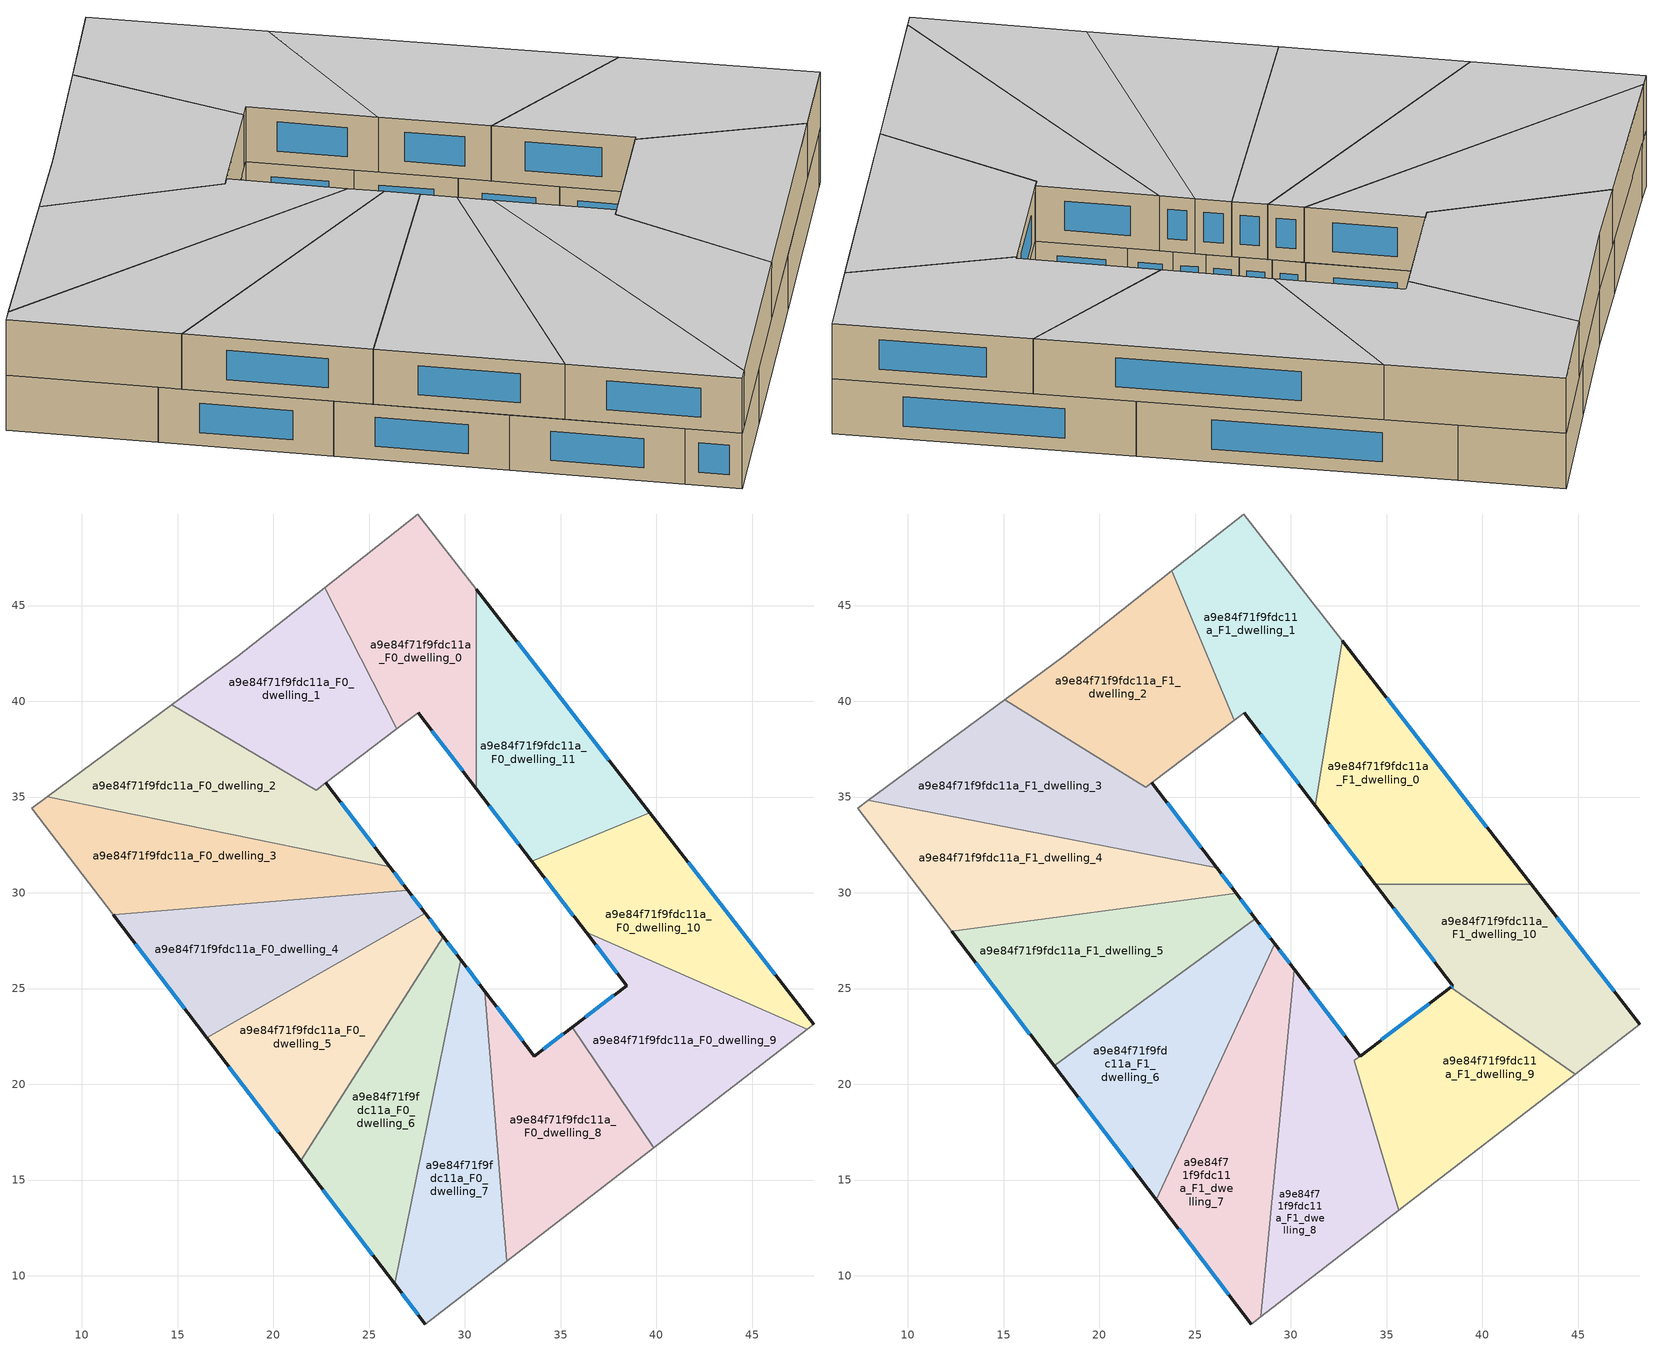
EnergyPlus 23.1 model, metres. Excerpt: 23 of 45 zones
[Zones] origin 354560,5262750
a9e84f71f9fdc11a_F0_dwelling_0
 floor ground (EU_floor_Construction): 27.54,49.78 30.59,45.84 30.59,35.44 27.57,39.4 26.45,38.56 22.68,45.94 z0
 wall outside (EU_wall_Construction): 27.57,39.4 30.59,35.44 z0:3
 wall adiabatic (EU_wall_Construction): 26.45,38.56 27.57,39.4 / 30.59,45.84 27.54,49.78 22.68,45.94 z0:3
 wall to a9e84f71f9fdc11a_F0_dwelling_1 (EU_wall_Construction): 22.68,45.94 26.45,38.56 z0:3
 wall to a9e84f71f9fdc11a_F0_dwelling_11 (EU_wall_Construction): 30.59,35.44 30.59,45.84 z0:3
 window (EU_Window_Construction): 28.28,38.47 29.88,36.37 z0.7:2.3
a9e84f71f9fdc11a_F0_dwelling_1
 floor ground (EU_floor_Construction): 22.68,45.94 26.45,38.56 22.23,35.36 14.69,39.81 18.13,42.34 z0
 wall adiabatic (EU_wall_Construction): 22.68,45.94 18.13,42.34 14.69,39.81 / 22.74,35.75 26.45,38.56 z0:3
 wall to a9e84f71f9fdc11a_F0_dwelling_2 (EU_wall_Construction): 14.69,39.81 22.23,35.36 22.73,35.74 z0:3
a9e84f71f9fdc11a_F0_dwelling_10
 floor ground (EU_floor_Construction): 39.65,34.17 48.22,23.13 47.87,22.87 36.32,27.93 33.49,31.64 z0
 wall outside (EU_wall_Construction): 33.49,31.64 36.32,27.93 / 48.22,23.13 39.65,34.17 z0:3
 wall to a9e84f71f9fdc11a_F0_dwelling_9 (EU_wall_Construction): 36.32,27.93 47.87,22.87 z0:3
 wall to a9e84f71f9fdc11a_F0_dwelling_11 (EU_wall_Construction): 39.65,34.17 33.49,31.64 z0:3
 wall adiabatic (EU_wall_Construction): 47.87,22.87 48.22,23.13 z0:3
 window (EU_Window_Construction): 34.16,30.77 35.66,28.8 / 46.2,25.73 41.66,31.58 z0.7:2.3
a9e84f71f9fdc11a_F0_dwelling_11
 floor ground (EU_floor_Construction): 30.59,45.84 39.65,34.17 33.49,31.64 30.59,35.44 z0
 wall outside (EU_wall_Construction): 30.59,35.44 33.49,31.64 / 39.65,34.17 30.59,45.84 z0:3
 window (EU_Window_Construction): 31.27,34.55 32.81,32.53 / 37.52,36.91 32.72,43.1 z0.7:2.3
 ceiling adiabatic (EU_roof_Construction): 39.65,34.17 32.67,43.16 31.27,34.56 30.59,35.44 33.49,31.64 z3
a9e84f71f9fdc11a_F0_dwelling_2
 floor ground (EU_floor_Construction): 22.73,35.74 26.08,31.36 8.19,35.02 14.69,39.81 22.23,35.36 z0
 wall outside (EU_wall_Construction): 26.08,31.36 22.73,35.74 z0:3
 wall to a9e84f71f9fdc11a_F0_dwelling_3 (EU_wall_Construction): 8.19,35.02 26.08,31.36 z0:3
 wall adiabatic (EU_wall_Construction): 14.69,39.81 8.19,35.02 z0:3
 window (EU_Window_Construction): 25.29,32.39 23.52,34.72 z0.7:2.3
a9e84f71f9fdc11a_F0_dwelling_3
 floor ground (EU_floor_Construction): 26.08,31.36 27.01,30.14 11.62,28.84 7.38,34.41 8.19,35.02 z0
 wall outside (EU_wall_Construction): 27.01,30.14 26.08,31.36 z0:3
 wall to a9e84f71f9fdc11a_F0_dwelling_4 (EU_wall_Construction): 11.62,28.84 27.01,30.14 z0:3
 wall adiabatic (EU_wall_Construction): 8.19,35.02 7.38,34.41 11.62,28.84 z0:3
 window (EU_Window_Construction): 26.79,30.43 26.29,31.08 z0.7:2.3
a9e84f71f9fdc11a_F0_dwelling_4
 floor ground (EU_floor_Construction): 27.01,30.14 27.93,28.92 16.52,22.42 11.62,28.84 z0
 wall outside (EU_wall_Construction): 27.93,28.92 27.01,30.14 / 11.62,28.84 16.52,22.42 z0:3
 wall to a9e84f71f9fdc11a_F0_dwelling_5 (EU_wall_Construction): 16.52,22.42 27.93,28.92 z0:3
 window (EU_Window_Construction): 27.72,29.21 27.23,29.85 / 12.77,27.34 15.37,23.93 z0.7:2.3
a9e84f71f9fdc11a_F0_dwelling_5
 floor ground (EU_floor_Construction): 27.93,28.92 28.86,27.71 21.43,16 16.52,22.42 z0
 wall outside (EU_wall_Construction): 28.86,27.71 27.93,28.92 / 16.52,22.42 21.43,16 z0:3
 wall to a9e84f71f9fdc11a_F0_dwelling_6 (EU_wall_Construction): 21.43,16 28.86,27.71 z0:3
 window (EU_Window_Construction): 28.64,28 28.15,28.64 / 17.68,20.91 20.27,17.51 z0.7:2.3
a9e84f71f9fdc11a_F0_dwelling_6
 floor ground (EU_floor_Construction): 28.86,27.71 29.78,26.5 26.33,9.58 21.43,16 z0
 wall outside (EU_wall_Construction): 29.78,26.5 28.86,27.71 / 21.43,16 26.33,9.58 z0:3
 wall to a9e84f71f9fdc11a_F0_dwelling_7 (EU_wall_Construction): 26.33,9.58 29.78,26.5 z0:3
 window (EU_Window_Construction): 29.57,26.78 29.08,27.43 / 22.58,14.49 25.18,11.08 z0.7:2.3
 ceiling adiabatic (EU_roof_Construction): 26.33,9.58 29.78,26.5 29.15,27.33 22.97,13.97 z3
a9e84f71f9fdc11a_F0_dwelling_7
 floor ground (EU_floor_Construction): 31.04,24.84 32.18,10.77 27.92,7.48 26.33,9.58 29.78,26.5 z0
 wall outside (EU_wall_Construction): 31.04,24.84 29.78,26.5 / 26.33,9.58 27.92,7.48 z0:3
 wall to a9e84f71f9fdc11a_F0_dwelling_8 (EU_wall_Construction): 32.18,10.77 31.04,24.84 z0:3
 wall adiabatic (EU_wall_Construction): 27.92,7.48 32.18,10.77 z0:3
 window (EU_Window_Construction): 30.75,25.23 30.08,26.11 / 26.7,9.08 27.55,7.97 z0.7:2.3
a9e84f71f9fdc11a_F0_dwelling_8
 floor ground (EU_floor_Construction): 35.61,22.99 39.85,16.68 32.18,10.77 31.04,24.84 33.61,21.47 z0
 wall outside (EU_wall_Construction): 35.61,22.99 33.61,21.47 31.04,24.84 z0:3
 wall to a9e84f71f9fdc11a_F0_dwelling_9 (EU_wall_Construction): 39.85,16.68 35.61,22.99 z0:3
 wall adiabatic (EU_wall_Construction): 32.18,10.77 39.85,16.68 z0:3
 window (EU_Window_Construction): 33.01,22.26 31.65,24.05 / 35.14,22.63 34.08,21.83 z0.7:2.3
a9e84f71f9fdc11a_F0_dwelling_9
 floor ground (EU_floor_Construction): 47.87,22.87 39.85,16.68 35.61,22.99 38.45,25.14 36.32,27.93 z0
 wall outside (EU_wall_Construction): 36.32,27.93 38.45,25.14 35.61,22.99 z0:3
 wall adiabatic (EU_wall_Construction): 39.85,16.68 47.87,22.87 z0:3
 window (EU_Window_Construction): 37.78,24.64 36.27,23.49 / 36.82,27.28 37.95,25.8 z0.7:2.3
a9e84f71f9fdc11a_F1_dwelling_0
 floor adiabatic (EU_floor_Construction): 32.67,43.16 39.65,34.17 33.49,31.64 31.27,34.56 z3
 floor to a9e84f71f9fdc11a_F0_dwelling_10 (EU_floor_Construction): 39.65,34.17 42.54,30.44 34.41,30.44 33.49,31.64 z3
 wall outside (EU_wall_Construction): 31.27,34.56 34.41,30.44 / 42.54,30.44 32.67,43.16 z3:6
 wall to a9e84f71f9fdc11a_F1_dwelling_1 (EU_wall_Construction): 32.67,43.16 31.27,34.56 z3:6
 wall to a9e84f71f9fdc11a_F1_dwelling_10 (EU_wall_Construction): 34.41,30.44 42.54,30.44 z3:6
 window (EU_Window_Construction): 32,33.59 33.67,31.41 / 40.23,33.43 34.99,40.17 z3.7:5.3
 ceiling to a9e84f71f9fdc11a_F2_dwelling_0 (EU_floor_Construction): 42.54,30.44 32.67,43.16 31.27,34.56 34.41,30.44 z6
a9e84f71f9fdc11a_F1_dwelling_1
 floor to a9e84f71f9fdc11a_F0_dwelling_0 (EU_floor_Construction): 27.54,49.78 30.59,45.84 30.59,35.44 27.57,39.4 27.03,39 23.78,46.81 z3
 floor to a9e84f71f9fdc11a_F0_dwelling_11 (EU_floor_Construction): 30.59,45.84 32.67,43.16 31.27,34.56 30.59,35.44 z3
 wall outside (EU_wall_Construction): 27.57,39.4 31.27,34.56 z3:6
 wall adiabatic (EU_wall_Construction): 27.03,39 27.57,39.4 / 32.67,43.16 27.54,49.78 23.78,46.81 z3:6
 wall to a9e84f71f9fdc11a_F1_dwelling_2 (EU_wall_Construction): 23.78,46.81 27.03,39 z3:6
 window (EU_Window_Construction): 28.43,38.27 30.4,35.7 z3.7:5.3
 ceiling to a9e84f71f9fdc11a_F2_dwelling_1 (EU_floor_Construction): 31.27,34.56 32.67,43.16 27.54,49.78 23.78,46.81 27.03,39 27.57,39.4 z6
a9e84f71f9fdc11a_F1_dwelling_10
 floor to a9e84f71f9fdc11a_F0_dwelling_10 (EU_floor_Construction): 42.54,30.44 48.22,23.13 47.87,22.87 36.32,27.93 34.41,30.44 z3
 floor to a9e84f71f9fdc11a_F0_dwelling_9 (EU_floor_Construction): 47.87,22.87 44.84,20.53 38.33,25.06 38.45,25.14 36.32,27.93 z3
 wall outside (EU_wall_Construction): 34.41,30.44 38.45,25.14 38.33,25.06 / 48.22,23.13 42.54,30.44 z3:6
 wall to a9e84f71f9fdc11a_F1_dwelling_9 (EU_wall_Construction): 38.33,25.06 44.84,20.53 z3:6
 wall adiabatic (EU_wall_Construction): 44.84,20.53 48.22,23.13 z3:6
 window (EU_Window_Construction): 38.42,25.12 38.36,25.08 / 35.35,29.2 37.5,26.39 / 46.88,24.85 43.88,28.72 z3.7:5.3
 ceiling to a9e84f71f9fdc11a_F2_dwelling_10 (EU_floor_Construction): 48.22,23.13 42.54,30.44 34.41,30.44 38.45,25.14 38.33,25.06 44.84,20.53 z6
a9e84f71f9fdc11a_F1_dwelling_2
 floor to a9e84f71f9fdc11a_F0_dwelling_1 (EU_floor_Construction): 22.68,45.94 26.45,38.56 22.42,35.5 15.05,40.07 18.13,42.34 z3
 floor to a9e84f71f9fdc11a_F0_dwelling_0 (EU_floor_Construction): 23.78,46.81 27.03,39 26.45,38.56 22.68,45.94 z3
 wall adiabatic (EU_wall_Construction): 23.78,46.81 18.13,42.34 15.05,40.07 22.41,35.51 / 22.74,35.75 27.03,39 z3:6
 wall to a9e84f71f9fdc11a_F1_dwelling_3 (EU_wall_Construction): 22.42,35.5 22.73,35.74 z3:6
 ceiling to a9e84f71f9fdc11a_F2_dwelling_2 (EU_floor_Construction): 27.03,39 23.78,46.81 18.13,42.34 15.05,40.07 22.41,35.51 z6
a9e84f71f9fdc11a_F1_dwelling_3
 floor to a9e84f71f9fdc11a_F0_dwelling_2 (EU_floor_Construction): 22.73,35.74 26.08,31.36 8.19,35.02 14.69,39.81 22.23,35.36 22.42,35.5 z3
 floor to a9e84f71f9fdc11a_F0_dwelling_1 (EU_floor_Construction): 22.42,35.5 22.23,35.36 14.69,39.81 15.05,40.07 z3
 floor to a9e84f71f9fdc11a_F0_dwelling_3 (EU_floor_Construction): 26.08,31.36 26.12,31.3 7.93,34.82 8.19,35.02 z3
 wall outside (EU_wall_Construction): 26.12,31.3 22.73,35.74 z3:6
 wall to a9e84f71f9fdc11a_F1_dwelling_4 (EU_wall_Construction): 7.93,34.82 26.12,31.3 z3:6
 wall adiabatic (EU_wall_Construction): 22.42,35.5 15.05,40.07 7.93,34.82 z3:6
 window (EU_Window_Construction): 25.33,32.35 23.53,34.7 z3.7:5.3
 ceiling to a9e84f71f9fdc11a_F2_dwelling_3 (EU_floor_Construction): 26.12,31.3 22.73,35.74 22.42,35.5 15.05,40.07 7.93,34.82 z6
a9e84f71f9fdc11a_F1_dwelling_4
 floor to a9e84f71f9fdc11a_F0_dwelling_3 (EU_floor_Construction): 26.12,31.3 27.01,30.14 11.62,28.84 7.38,34.41 7.93,34.82 z3
 floor to a9e84f71f9fdc11a_F0_dwelling_4 (EU_floor_Construction): 27.01,30.14 27.13,29.98 12.28,27.98 11.62,28.84 z3
 wall outside (EU_wall_Construction): 27.13,29.98 26.12,31.3 z3:6
 wall to a9e84f71f9fdc11a_F1_dwelling_5 (EU_wall_Construction): 12.28,27.98 27.13,29.98 z3:6
 wall adiabatic (EU_wall_Construction): 7.93,34.82 7.38,34.41 12.28,27.98 z3:6
 window (EU_Window_Construction): 26.9,30.29 26.36,30.99 z3.7:5.3
 ceiling to a9e84f71f9fdc11a_F2_dwelling_4 (EU_floor_Construction): 27.13,29.98 26.12,31.3 7.93,34.82 7.38,34.41 12.28,27.98 z6
a9e84f71f9fdc11a_F1_dwelling_5
 floor to a9e84f71f9fdc11a_F0_dwelling_4 (EU_floor_Construction): 27.13,29.98 27.93,28.92 16.52,22.42 12.28,27.98 z3
 floor to a9e84f71f9fdc11a_F0_dwelling_5 (EU_floor_Construction): 27.93,28.92 28.14,28.65 17.63,20.98 16.52,22.42 z3
 wall outside (EU_wall_Construction): 28.14,28.65 27.13,29.98 / 12.28,27.98 17.63,20.98 z3:6
 wall to a9e84f71f9fdc11a_F1_dwelling_6 (EU_wall_Construction): 17.63,20.98 28.14,28.65 z3:6
 window (EU_Window_Construction): 27.91,28.96 27.37,29.67 / 13.54,26.34 16.37,22.62 z3.7:5.3
 ceiling to a9e84f71f9fdc11a_F2_dwelling_5 (EU_floor_Construction): 28.14,28.65 27.13,29.98 12.28,27.98 17.63,20.98 z6
a9e84f71f9fdc11a_F1_dwelling_6
 floor to a9e84f71f9fdc11a_F0_dwelling_5 (EU_floor_Construction): 28.14,28.65 28.86,27.71 21.43,16 17.63,20.98 z3
 floor to a9e84f71f9fdc11a_F0_dwelling_6 (EU_floor_Construction): 28.86,27.71 29.15,27.33 22.97,13.97 21.43,16 z3
 wall outside (EU_wall_Construction): 29.15,27.33 28.14,28.65 / 17.63,20.98 22.97,13.97 z3:6
 wall to a9e84f71f9fdc11a_F1_dwelling_7 (EU_wall_Construction): 22.97,13.97 29.15,27.33 z3:6
 window (EU_Window_Construction): 28.91,27.64 28.38,28.34 / 18.88,19.33 21.72,15.62 z3.7:5.3
 ceiling to a9e84f71f9fdc11a_F2_dwelling_6 (EU_floor_Construction): 22.97,13.97 29.15,27.33 28.14,28.65 17.63,20.98 z6
a9e84f71f9fdc11a_F1_dwelling_7
 floor to a9e84f71f9fdc11a_F0_dwelling_7 (EU_floor_Construction): 29.78,26.5 30.16,26 28.43,7.87 27.92,7.48 26.33,9.58 z3
 floor adiabatic (EU_floor_Construction): 29.78,26.5 26.33,9.58 22.97,13.97 29.15,27.33 30.16,26 z3
 wall outside (EU_wall_Construction): 30.16,26 29.15,27.33 / 22.97,13.97 27.92,7.48 z3:6
 wall to a9e84f71f9fdc11a_F1_dwelling_8 (EU_wall_Construction): 28.43,7.87 30.16,26 z3:6
 wall adiabatic (EU_wall_Construction): 27.92,7.48 28.43,7.87 z3:6
 window (EU_Window_Construction): 29.93,26.31 29.39,27.01 / 24.14,12.45 26.76,9 z3.7:5.3
 ceiling to a9e84f71f9fdc11a_F2_dwelling_7 (EU_floor_Construction): 28.43,7.87 30.16,26 29.15,27.33 22.97,13.97 27.92,7.48 z6
a9e84f71f9fdc11a_F1_dwelling_8
 floor to a9e84f71f9fdc11a_F0_dwelling_7 (EU_floor_Construction): 31.04,24.84 32.18,10.77 28.43,7.87 30.16,26 z3
 floor to a9e84f71f9fdc11a_F0_dwelling_8 (EU_floor_Construction): 33.61,21.47 33.32,21.25 35.63,13.43 32.18,10.77 31.04,24.84 z3
 wall outside (EU_wall_Construction): 33.61,21.47 30.16,26 z3:6
 wall adiabatic (EU_wall_Construction): 28.43,7.87 35.63,13.43 z3:6
 wall to a9e84f71f9fdc11a_F1_dwelling_9 (EU_wall_Construction): 33.32,21.25 33.61,21.47 / 35.63,13.43 33.32,21.24 z3:6
 window (EU_Window_Construction): 32.8,22.54 30.98,24.94 z3.7:5.3
 ceiling to a9e84f71f9fdc11a_F2_dwelling_8 (EU_floor_Construction): 35.63,13.43 33.32,21.25 33.61,21.47 30.16,26 28.43,7.87 z6
a9e84f71f9fdc11a_F1_dwelling_9
 floor to a9e84f71f9fdc11a_F0_dwelling_9 (EU_floor_Construction): 44.84,20.53 39.85,16.68 35.61,22.99 38.33,25.06 z3
 floor to a9e84f71f9fdc11a_F0_dwelling_8 (EU_floor_Construction): 35.61,22.99 39.85,16.68 35.63,13.43 33.32,21.24 33.62,21.48 z3
 wall outside (EU_wall_Construction): 38.33,25.06 33.62,21.48 z3:6
 wall adiabatic (EU_wall_Construction): 35.63,13.43 44.84,20.53 z3:6
 window (EU_Window_Construction): 37.23,24.22 34.73,22.32 z3.7:5.3
 ceiling to a9e84f71f9fdc11a_F2_dwelling_9 (EU_floor_Construction): 44.84,20.53 38.33,25.06 33.62,21.48 33.32,21.24 35.63,13.43 z6
[Building]
EU S2 Campaign: North Axis=0; Terrain=City; Solar Distribution=FullExterior
[Site:Location]
Budapest.Ferenc.Liszt.Intl.AP: Latitude=47.437; Longitude=19.256; Time Zone=1; Elevation=185
[SizingPeriod:WeatherFileDays]
AnnualSizingPeriod: Begin Month=1; Begin Day of Month=1; End Month=12; End Day of Month=31; Day of Week for Start Day=Monday; Use Weather File Daylight Saving Period=No; Use Weather File Rain and Snow Indicators=No
[MATERIAL]
EU_InternalMass_Material: Roughness=MediumRough; Thickness=0.1; Conductivity=1; Density=1800; Specific Heat=900; Thermal Absorptance=0.9; Solar Absorptance=0.7; Visible Absorptance=0.7
[MATERIAL:NOMASS] Roughness=MediumRough; Thermal Absorptance=0.9; Solar Absorptance=0.7; Visible Absorptance=0.7
Name | Thermal Resistance
EU_wall_NoMass | 0.832559
EU_roof_NoMass | 1.39638
EU_floor_NoMass | 0.872794
[WINDOWMATERIAL:SIMPLEGLAZINGSYSTEM]
EU_Window_SimpleGlazing: UFactor=2.79869; Solar Heat Gain Coefficient=0.75; Visible Transmittance=0.75
[CONSTRUCTION]
EU_wall_Construction: EU_wall_NoMass
EU_roof_Construction: EU_roof_NoMass
EU_floor_Construction: EU_floor_NoMass
EU_Window_Construction: EU_Window_SimpleGlazing
EU_InternalMass_Construction: EU_InternalMass_Material
[ZONE] Type=1; Multiplier=1; Ceiling Height=autocalculate; Floor Area=autocalculate; Part of Total Floor Area=Yes
Name | Volume
a9e84f71f9fdc11a_F0_dwelling_0 | 187.519
a9e84f71f9fdc11a_F1_dwelling_0; a9e84f71f9fdc11a_F1_dwelling_4 | 204.548
a9e84f71f9fdc11a_F0_dwelling_1 | 186.059
a9e84f71f9fdc11a_F1_dwelling_1 | 204.562
a9e84f71f9fdc11a_F0_dwelling_10 | 187.526
a9e84f71f9fdc11a_F1_dwelling_10 | 204.526
a9e84f71f9fdc11a_F0_dwelling_11 | 187.495
a9e84f71f9fdc11a_F0_dwelling_2 | 188.952
a9e84f71f9fdc11a_F1_dwelling_2 | 203.932
a9e84f71f9fdc11a_F0_dwelling_3 | 187.522
a9e84f71f9fdc11a_F1_dwelling_3 | 205.2
a9e84f71f9fdc11a_F0_dwelling_4 | 187.497
a9e84f71f9fdc11a_F0_dwelling_5 | 187.56
a9e84f71f9fdc11a_F1_dwelling_5 | 204.584
a9e84f71f9fdc11a_F0_dwelling_6 | 187.527
a9e84f71f9fdc11a_F1_dwelling_6 | 204.572
a9e84f71f9fdc11a_F0_dwelling_7 | 187.472
a9e84f71f9fdc11a_F1_dwelling_7 | 204.58
a9e84f71f9fdc11a_F0_dwelling_8 | 187.505
a9e84f71f9fdc11a_F1_dwelling_8 | 205.12
a9e84f71f9fdc11a_F0_dwelling_9 | 187.508
a9e84f71f9fdc11a_F1_dwelling_9 | 203.999
[INTERNALMASS] Construction=EU_InternalMass_Construction
Name | Zone or ZoneList | Surface Area
a9e84f71f9fdc11a_F0_dwelling_0_EU_InternalMass | a9e84f71f9fdc11a_F0_dwelling_0 | 62.5064
a9e84f71f9fdc11a_F0_dwelling_1_EU_InternalMass | a9e84f71f9fdc11a_F0_dwelling_1 | 62.0165
a9e84f71f9fdc11a_F0_dwelling_2_EU_InternalMass | a9e84f71f9fdc11a_F0_dwelling_2 | 62.9846
a9e84f71f9fdc11a_F0_dwelling_3_EU_InternalMass | a9e84f71f9fdc11a_F0_dwelling_3 | 62.5072
a9e84f71f9fdc11a_F0_dwelling_4_EU_InternalMass | a9e84f71f9fdc11a_F0_dwelling_4 | 62.4993
a9e84f71f9fdc11a_F0_dwelling_5_EU_InternalMass | a9e84f71f9fdc11a_F0_dwelling_5 | 62.5201
a9e84f71f9fdc11a_F0_dwelling_6_EU_InternalMass | a9e84f71f9fdc11a_F0_dwelling_6 | 62.5089
a9e84f71f9fdc11a_F0_dwelling_7_EU_InternalMass | a9e84f71f9fdc11a_F0_dwelling_7 | 62.4908
a9e84f71f9fdc11a_F0_dwelling_8_EU_InternalMass | a9e84f71f9fdc11a_F0_dwelling_8 | 62.5015
a9e84f71f9fdc11a_F0_dwelling_9_EU_InternalMass | a9e84f71f9fdc11a_F0_dwelling_9 | 62.5024
a9e84f71f9fdc11a_F0_dwelling_10_EU_InternalMass | a9e84f71f9fdc11a_F0_dwelling_10 | 62.509
a9e84f71f9fdc11a_F0_dwelling_11_EU_InternalMass | a9e84f71f9fdc11a_F0_dwelling_11 | 62.4983
a9e84f71f9fdc11a_F1_dwelling_0_EU_InternalMass | a9e84f71f9fdc11a_F1_dwelling_0 | 68.1826
a9e84f71f9fdc11a_F1_dwelling_1_EU_InternalMass | a9e84f71f9fdc11a_F1_dwelling_1 | 68.1871
a9e84f71f9fdc11a_F1_dwelling_2_EU_InternalMass | a9e84f71f9fdc11a_F1_dwelling_2 | 67.9738
a9e84f71f9fdc11a_F1_dwelling_3_EU_InternalMass | a9e84f71f9fdc11a_F1_dwelling_3 | 68.3998
a9e84f71f9fdc11a_F1_dwelling_4_EU_InternalMass | a9e84f71f9fdc11a_F1_dwelling_4 | 68.1827
a9e84f71f9fdc11a_F1_dwelling_5_EU_InternalMass | a9e84f71f9fdc11a_F1_dwelling_5 | 68.1947
a9e84f71f9fdc11a_F1_dwelling_6_EU_InternalMass | a9e84f71f9fdc11a_F1_dwelling_6 | 68.1909
a9e84f71f9fdc11a_F1_dwelling_7_EU_InternalMass | a9e84f71f9fdc11a_F1_dwelling_7 | 68.1932
a9e84f71f9fdc11a_F1_dwelling_8_EU_InternalMass | a9e84f71f9fdc11a_F1_dwelling_8 | 68.3726
a9e84f71f9fdc11a_F1_dwelling_9_EU_InternalMass | a9e84f71f9fdc11a_F1_dwelling_9 | 68.0014
a9e84f71f9fdc11a_F1_dwelling_10_EU_InternalMass | a9e84f71f9fdc11a_F1_dwelling_10 | 68.1752
[OTHEREQUIPMENT] Fuel Type=Electricity; Design Level Calculation Method=Watts/Area; Power per Zone Floor Area=1; Fraction Latent=0; Fraction Radiant=0; Fraction Lost=0; Carbon Dioxide Generation Rate=0; EndUse Subcategory=EU_Step8_InternalGains
Name | Zone or ZoneList or Space or SpaceList | Schedule
EU_Step8_InternalGain_a9e84f71f9fdc11a_F0_dwelling_0_f000 | a9e84f71f9fdc11a_F0_dwelling_0 | EU_Step8_GainSchedule_a9e84f71f9fdc11a_F0_dwelling_0_f000
EU_Step8_InternalGain_a9e84f71f9fdc11a_F0_dwelling_1_f000 | a9e84f71f9fdc11a_F0_dwelling_1 | EU_Step8_GainSchedule_a9e84f71f9fdc11a_F0_dwelling_1_f000
EU_Step8_InternalGain_a9e84f71f9fdc11a_F0_dwelling_2_f000 | a9e84f71f9fdc11a_F0_dwelling_2 | EU_Step8_GainSchedule_a9e84f71f9fdc11a_F0_dwelling_2_f000
EU_Step8_InternalGain_a9e84f71f9fdc11a_F0_dwelling_3_f000 | a9e84f71f9fdc11a_F0_dwelling_3 | EU_Step8_GainSchedule_a9e84f71f9fdc11a_F0_dwelling_3_f000
EU_Step8_InternalGain_a9e84f71f9fdc11a_F0_dwelling_4_f000 | a9e84f71f9fdc11a_F0_dwelling_4 | EU_Step8_GainSchedule_a9e84f71f9fdc11a_F0_dwelling_4_f000
EU_Step8_InternalGain_a9e84f71f9fdc11a_F0_dwelling_5_f000 | a9e84f71f9fdc11a_F0_dwelling_5 | EU_Step8_GainSchedule_a9e84f71f9fdc11a_F0_dwelling_5_f000
EU_Step8_InternalGain_a9e84f71f9fdc11a_F0_dwelling_6_f000 | a9e84f71f9fdc11a_F0_dwelling_6 | EU_Step8_GainSchedule_a9e84f71f9fdc11a_F0_dwelling_6_f000
EU_Step8_InternalGain_a9e84f71f9fdc11a_F0_dwelling_7_f000 | a9e84f71f9fdc11a_F0_dwelling_7 | EU_Step8_GainSchedule_a9e84f71f9fdc11a_F0_dwelling_7_f000
EU_Step8_InternalGain_a9e84f71f9fdc11a_F0_dwelling_8_f000 | a9e84f71f9fdc11a_F0_dwelling_8 | EU_Step8_GainSchedule_a9e84f71f9fdc11a_F0_dwelling_8_f000
EU_Step8_InternalGain_a9e84f71f9fdc11a_F0_dwelling_9_f000 | a9e84f71f9fdc11a_F0_dwelling_9 | EU_Step8_GainSchedule_a9e84f71f9fdc11a_F0_dwelling_9_f000
EU_Step8_InternalGain_a9e84f71f9fdc11a_F0_dwelling_10_f000 | a9e84f71f9fdc11a_F0_dwelling_10 | EU_Step8_GainSchedule_a9e84f71f9fdc11a_F0_dwelling_10_f000
EU_Step8_InternalGain_a9e84f71f9fdc11a_F0_dwelling_11_f000 | a9e84f71f9fdc11a_F0_dwelling_11 | EU_Step8_GainSchedule_a9e84f71f9fdc11a_F0_dwelling_11_f000
EU_Step8_InternalGain_a9e84f71f9fdc11a_F1_dwelling_0_f000 | a9e84f71f9fdc11a_F1_dwelling_0 | EU_Step8_GainSchedule_a9e84f71f9fdc11a_F1_dwelling_0_f000
EU_Step8_InternalGain_a9e84f71f9fdc11a_F1_dwelling_1_f000 | a9e84f71f9fdc11a_F1_dwelling_1 | EU_Step8_GainSchedule_a9e84f71f9fdc11a_F1_dwelling_1_f000
EU_Step8_InternalGain_a9e84f71f9fdc11a_F1_dwelling_2_f000 | a9e84f71f9fdc11a_F1_dwelling_2 | EU_Step8_GainSchedule_a9e84f71f9fdc11a_F1_dwelling_2_f000
EU_Step8_InternalGain_a9e84f71f9fdc11a_F1_dwelling_3_f000 | a9e84f71f9fdc11a_F1_dwelling_3 | EU_Step8_GainSchedule_a9e84f71f9fdc11a_F1_dwelling_3_f000
EU_Step8_InternalGain_a9e84f71f9fdc11a_F1_dwelling_4_f000 | a9e84f71f9fdc11a_F1_dwelling_4 | EU_Step8_GainSchedule_a9e84f71f9fdc11a_F1_dwelling_4_f000
EU_Step8_InternalGain_a9e84f71f9fdc11a_F1_dwelling_5_f000 | a9e84f71f9fdc11a_F1_dwelling_5 | EU_Step8_GainSchedule_a9e84f71f9fdc11a_F1_dwelling_5_f000
EU_Step8_InternalGain_a9e84f71f9fdc11a_F1_dwelling_6_f000 | a9e84f71f9fdc11a_F1_dwelling_6 | EU_Step8_GainSchedule_a9e84f71f9fdc11a_F1_dwelling_6_f000
EU_Step8_InternalGain_a9e84f71f9fdc11a_F1_dwelling_7_f000 | a9e84f71f9fdc11a_F1_dwelling_7 | EU_Step8_GainSchedule_a9e84f71f9fdc11a_F1_dwelling_7_f000
EU_Step8_InternalGain_a9e84f71f9fdc11a_F1_dwelling_8_f000 | a9e84f71f9fdc11a_F1_dwelling_8 | EU_Step8_GainSchedule_a9e84f71f9fdc11a_F1_dwelling_8_f000
EU_Step8_InternalGain_a9e84f71f9fdc11a_F1_dwelling_9_f000 | a9e84f71f9fdc11a_F1_dwelling_9 | EU_Step8_GainSchedule_a9e84f71f9fdc11a_F1_dwelling_9_f000
EU_Step8_InternalGain_a9e84f71f9fdc11a_F1_dwelling_10_f000 | a9e84f71f9fdc11a_F1_dwelling_10 | EU_Step8_GainSchedule_a9e84f71f9fdc11a_F1_dwelling_10_f000
[ZONEVENTILATION:DESIGNFLOWRATE] Schedule=EU_AlwaysOn; Design Flow Rate Calculation Method=AirChanges/Hour; Air Changes per Hour=0.475469; Ventilation Type=Natural; Fan Pressure Rise=0; Fan Total Efficiency=1; Constant Term Coefficient=1; Temperature Term Coefficient=0; Velocity Term Coefficient=0; Velocity Squared Term Coefficient=0; Minimum Indoor Temperature=-100; Maximum Indoor Temperature=100; Delta Temperature=-100; Minimum Outdoor Temperature=-100; Maximum Outdoor Temperature=100; Maximum Wind Speed=40
Name | Zone or ZoneList or Space or SpaceList
EU_ConstantAir_a9e84f71f9fdc11a_F0_dwelling_0 | a9e84f71f9fdc11a_F0_dwelling_0
EU_ConstantAir_a9e84f71f9fdc11a_F0_dwelling_1 | a9e84f71f9fdc11a_F0_dwelling_1
EU_ConstantAir_a9e84f71f9fdc11a_F0_dwelling_2 | a9e84f71f9fdc11a_F0_dwelling_2
EU_ConstantAir_a9e84f71f9fdc11a_F0_dwelling_3 | a9e84f71f9fdc11a_F0_dwelling_3
EU_ConstantAir_a9e84f71f9fdc11a_F0_dwelling_4 | a9e84f71f9fdc11a_F0_dwelling_4
EU_ConstantAir_a9e84f71f9fdc11a_F0_dwelling_5 | a9e84f71f9fdc11a_F0_dwelling_5
EU_ConstantAir_a9e84f71f9fdc11a_F0_dwelling_6 | a9e84f71f9fdc11a_F0_dwelling_6
EU_ConstantAir_a9e84f71f9fdc11a_F0_dwelling_7 | a9e84f71f9fdc11a_F0_dwelling_7
EU_ConstantAir_a9e84f71f9fdc11a_F0_dwelling_8 | a9e84f71f9fdc11a_F0_dwelling_8
EU_ConstantAir_a9e84f71f9fdc11a_F0_dwelling_9 | a9e84f71f9fdc11a_F0_dwelling_9
EU_ConstantAir_a9e84f71f9fdc11a_F0_dwelling_10 | a9e84f71f9fdc11a_F0_dwelling_10
EU_ConstantAir_a9e84f71f9fdc11a_F0_dwelling_11 | a9e84f71f9fdc11a_F0_dwelling_11
EU_ConstantAir_a9e84f71f9fdc11a_F1_dwelling_0 | a9e84f71f9fdc11a_F1_dwelling_0
EU_ConstantAir_a9e84f71f9fdc11a_F1_dwelling_1 | a9e84f71f9fdc11a_F1_dwelling_1
EU_ConstantAir_a9e84f71f9fdc11a_F1_dwelling_2 | a9e84f71f9fdc11a_F1_dwelling_2
EU_ConstantAir_a9e84f71f9fdc11a_F1_dwelling_3 | a9e84f71f9fdc11a_F1_dwelling_3
EU_ConstantAir_a9e84f71f9fdc11a_F1_dwelling_4 | a9e84f71f9fdc11a_F1_dwelling_4
EU_ConstantAir_a9e84f71f9fdc11a_F1_dwelling_5 | a9e84f71f9fdc11a_F1_dwelling_5
EU_ConstantAir_a9e84f71f9fdc11a_F1_dwelling_6 | a9e84f71f9fdc11a_F1_dwelling_6
EU_ConstantAir_a9e84f71f9fdc11a_F1_dwelling_7 | a9e84f71f9fdc11a_F1_dwelling_7
EU_ConstantAir_a9e84f71f9fdc11a_F1_dwelling_8 | a9e84f71f9fdc11a_F1_dwelling_8
EU_ConstantAir_a9e84f71f9fdc11a_F1_dwelling_9 | a9e84f71f9fdc11a_F1_dwelling_9
EU_ConstantAir_a9e84f71f9fdc11a_F1_dwelling_10 | a9e84f71f9fdc11a_F1_dwelling_10
[HVACTEMPLATE:THERMOSTAT] Constant Heating Setpoint=20; Constant Cooling Setpoint=50
EU_HeatOnly_a9e84f71f9fdc11a_F0_dwelling_0; EU_HeatOnly_a9e84f71f9fdc11a_F0_dwelling_1; EU_HeatOnly_a9e84f71f9fdc11a_F0_dwelling_2; EU_HeatOnly_a9e84f71f9fdc11a_F0_dwelling_3; EU_HeatOnly_a9e84f71f9fdc11a_F0_dwelling_4; EU_HeatOnly_a9e84f71f9fdc11a_F0_dwelling_5; EU_HeatOnly_a9e84f71f9fdc11a_F0_dwelling_6; EU_HeatOnly_a9e84f71f9fdc11a_F0_dwelling_7; EU_HeatOnly_a9e84f71f9fdc11a_F0_dwelling_8; EU_HeatOnly_a9e84f71f9fdc11a_F0_dwelling_9; EU_HeatOnly_a9e84f71f9fdc11a_F0_dwelling_10; EU_HeatOnly_a9e84f71f9fdc11a_F0_dwelling_11; EU_HeatOnly_a9e84f71f9fdc11a_F1_dwelling_0; EU_HeatOnly_a9e84f71f9fdc11a_F1_dwelling_1; EU_HeatOnly_a9e84f71f9fdc11a_F1_dwelling_2; EU_HeatOnly_a9e84f71f9fdc11a_F1_dwelling_3; EU_HeatOnly_a9e84f71f9fdc11a_F1_dwelling_4; EU_HeatOnly_a9e84f71f9fdc11a_F1_dwelling_5; EU_HeatOnly_a9e84f71f9fdc11a_F1_dwelling_6; EU_HeatOnly_a9e84f71f9fdc11a_F1_dwelling_7; EU_HeatOnly_a9e84f71f9fdc11a_F1_dwelling_8; EU_HeatOnly_a9e84f71f9fdc11a_F1_dwelling_9; EU_HeatOnly_a9e84f71f9fdc11a_F1_dwelling_10; EU_HeatOnly_a9e84f71f9fdc11a_F2_dwelling_0; EU_HeatOnly_a9e84f71f9fdc11a_F2_dwelling_1; EU_HeatOnly_a9e84f71f9fdc11a_F2_dwelling_2; EU_HeatOnly_a9e84f71f9fdc11a_F2_dwelling_3; EU_HeatOnly_a9e84f71f9fdc11a_F2_dwelling_4; EU_HeatOnly_a9e84f71f9fdc11a_F2_dwelling_5; EU_HeatOnly_a9e84f71f9fdc11a_F2_dwelling_6; EU_HeatOnly_a9e84f71f9fdc11a_F2_dwelling_7; EU_HeatOnly_a9e84f71f9fdc11a_F2_dwelling_8; EU_HeatOnly_a9e84f71f9fdc11a_F2_dwelling_9; EU_HeatOnly_a9e84f71f9fdc11a_F2_dwelling_10; EU_HeatOnly_a9e84f71f9fdc11a_F3_dwelling_0; EU_HeatOnly_a9e84f71f9fdc11a_F3_dwelling_1; EU_HeatOnly_a9e84f71f9fdc11a_F3_dwelling_2; EU_HeatOnly_a9e84f71f9fdc11a_F3_dwelling_3; EU_HeatOnly_a9e84f71f9fdc11a_F3_dwelling_4; EU_HeatOnly_a9e84f71f9fdc11a_F3_dwelling_5; EU_HeatOnly_a9e84f71f9fdc11a_F3_dwelling_6; EU_HeatOnly_a9e84f71f9fdc11a_F3_dwelling_7; EU_HeatOnly_a9e84f71f9fdc11a_F3_dwelling_8; EU_HeatOnly_a9e84f71f9fdc11a_F3_dwelling_9; EU_HeatOnly_a9e84f71f9fdc11a_F3_dwelling_10
[HVACTEMPLATE:ZONE:IDEALLOADSAIRSYSTEM] System Availability Schedule=EU_AlwaysOn; Maximum Heating Supply Air Temperature=50; Minimum Cooling Supply Air Temperature=13; Maximum Heating Supply Air Humidity Ratio=0.0156; Minimum Cooling Supply Air Humidity Ratio=0.0077; Heating Limit=NoLimit; Cooling Limit=NoLimit; Heating Availability Schedule=EU_AlwaysOn; Cooling Availability Schedule=EU_CoolingOff; Dehumidification Control Type=ConstantSensibleHeatRatio; Cooling Sensible Heat Ratio=0.7; Dehumidification Setpoint=60; Humidification Control Type=None; Humidification Setpoint=30; Outdoor Air Method=None; Outdoor Air Flow Rate per Person=0.00944; Outdoor Air Flow Rate per Zone Floor Area=0; Outdoor Air Flow Rate per Zone=0; Demand Controlled Ventilation Type=None; Outdoor Air Economizer Type=NoEconomizer; Heat Recovery Type=None; Sensible Heat Recovery Effectiveness=0.7; Latent Heat Recovery Effectiveness=0.65
Name | Template Thermostat
a9e84f71f9fdc11a_F0_dwelling_0 | EU_HeatOnly_a9e84f71f9fdc11a_F0_dwelling_0
a9e84f71f9fdc11a_F0_dwelling_1 | EU_HeatOnly_a9e84f71f9fdc11a_F0_dwelling_1
a9e84f71f9fdc11a_F0_dwelling_2 | EU_HeatOnly_a9e84f71f9fdc11a_F0_dwelling_2
a9e84f71f9fdc11a_F0_dwelling_3 | EU_HeatOnly_a9e84f71f9fdc11a_F0_dwelling_3
a9e84f71f9fdc11a_F0_dwelling_4 | EU_HeatOnly_a9e84f71f9fdc11a_F0_dwelling_4
a9e84f71f9fdc11a_F0_dwelling_5 | EU_HeatOnly_a9e84f71f9fdc11a_F0_dwelling_5
a9e84f71f9fdc11a_F0_dwelling_6 | EU_HeatOnly_a9e84f71f9fdc11a_F0_dwelling_6
a9e84f71f9fdc11a_F0_dwelling_7 | EU_HeatOnly_a9e84f71f9fdc11a_F0_dwelling_7
a9e84f71f9fdc11a_F0_dwelling_8 | EU_HeatOnly_a9e84f71f9fdc11a_F0_dwelling_8
a9e84f71f9fdc11a_F0_dwelling_9 | EU_HeatOnly_a9e84f71f9fdc11a_F0_dwelling_9
a9e84f71f9fdc11a_F0_dwelling_10 | EU_HeatOnly_a9e84f71f9fdc11a_F0_dwelling_10
a9e84f71f9fdc11a_F0_dwelling_11 | EU_HeatOnly_a9e84f71f9fdc11a_F0_dwelling_11
a9e84f71f9fdc11a_F1_dwelling_0 | EU_HeatOnly_a9e84f71f9fdc11a_F1_dwelling_0
a9e84f71f9fdc11a_F1_dwelling_1 | EU_HeatOnly_a9e84f71f9fdc11a_F1_dwelling_1
a9e84f71f9fdc11a_F1_dwelling_2 | EU_HeatOnly_a9e84f71f9fdc11a_F1_dwelling_2
a9e84f71f9fdc11a_F1_dwelling_3 | EU_HeatOnly_a9e84f71f9fdc11a_F1_dwelling_3
a9e84f71f9fdc11a_F1_dwelling_4 | EU_HeatOnly_a9e84f71f9fdc11a_F1_dwelling_4
a9e84f71f9fdc11a_F1_dwelling_5 | EU_HeatOnly_a9e84f71f9fdc11a_F1_dwelling_5
a9e84f71f9fdc11a_F1_dwelling_6 | EU_HeatOnly_a9e84f71f9fdc11a_F1_dwelling_6
a9e84f71f9fdc11a_F1_dwelling_7 | EU_HeatOnly_a9e84f71f9fdc11a_F1_dwelling_7
a9e84f71f9fdc11a_F1_dwelling_8 | EU_HeatOnly_a9e84f71f9fdc11a_F1_dwelling_8
a9e84f71f9fdc11a_F1_dwelling_9 | EU_HeatOnly_a9e84f71f9fdc11a_F1_dwelling_9
a9e84f71f9fdc11a_F1_dwelling_10 | EU_HeatOnly_a9e84f71f9fdc11a_F1_dwelling_10
[SIZING:ZONE] Zone Cooling Design Supply Air Temperature Input Method=SupplyAirTemperature; Zone Cooling Design Supply Air Temperature=13; Zone Heating Design Supply Air Temperature Input Method=SupplyAirTemperature; Zone Heating Design Supply Air Temperature=50; Zone Cooling Design Supply Air Humidity Ratio=0.008; Zone Heating Design Supply Air Humidity Ratio=0.008; Cooling Design Air Flow Method=DesignDay; Cooling Design Air Flow Rate=0; Cooling Minimum Air Flow per Zone Floor Area=0.000762; Cooling Minimum Air Flow=0; Cooling Minimum Air Flow Fraction=0.2; Heating Design Air Flow Method=DesignDay; Heating Design Air Flow Rate=0; Heating Maximum Air Flow per Zone Floor Area=0.002032; Heating Maximum Air Flow=0.141576; Heating Maximum Air Flow Fraction=0.3; Account for Dedicated Outdoor Air System=No; Dedicated Outdoor Air System Control Strategy=NeutralSupplyAir; Dedicated Outdoor Air Low Setpoint Temperature for Design=autosize; Dedicated Outdoor Air High Setpoint Temperature for Design=autosize; Zone Load Sizing Method=Sensible Load Only No Latent Load; Zone Latent Cooling Design Supply Air Humidity Ratio Input Method=HumidityRatioDifference; Zone Cooling Design Supply Air Humidity Ratio Difference=0.005; Zone Latent Heating Design Supply Air Humidity Ratio Input Method=HumidityRatioDifference; Zone Humidification Design Supply Air Humidity Ratio Difference=0.005
a9e84f71f9fdc11a_F0_dwelling_0; a9e84f71f9fdc11a_F0_dwelling_1; a9e84f71f9fdc11a_F0_dwelling_2; a9e84f71f9fdc11a_F0_dwelling_3; a9e84f71f9fdc11a_F0_dwelling_4; a9e84f71f9fdc11a_F0_dwelling_5; a9e84f71f9fdc11a_F0_dwelling_6; a9e84f71f9fdc11a_F0_dwelling_7; a9e84f71f9fdc11a_F0_dwelling_8; a9e84f71f9fdc11a_F0_dwelling_9; a9e84f71f9fdc11a_F0_dwelling_10; a9e84f71f9fdc11a_F0_dwelling_11; a9e84f71f9fdc11a_F1_dwelling_0; a9e84f71f9fdc11a_F1_dwelling_1; a9e84f71f9fdc11a_F1_dwelling_2; a9e84f71f9fdc11a_F1_dwelling_3; a9e84f71f9fdc11a_F1_dwelling_4; a9e84f71f9fdc11a_F1_dwelling_5; a9e84f71f9fdc11a_F1_dwelling_6; a9e84f71f9fdc11a_F1_dwelling_7; a9e84f71f9fdc11a_F1_dwelling_8; a9e84f71f9fdc11a_F1_dwelling_9; a9e84f71f9fdc11a_F1_dwelling_10
[SCHEDULE:CONSTANT]
Name | Hourly Value
EU_AlwaysOn | 1
EU_CoolingOff | 0
[SCHEDULE:FILE] Column Number=1; Rows to Skip at Top=0; Number of Hours of Data=8760; Column Separator=Comma; Interpolate to Timestep=No; Minutes per Item=60; Adjust Schedule for Daylight Savings=Yes
Name | File
EU_Step8_GainSchedule_a9e84f71f9fdc11a_F0_dwelling_0_f000 | ../../schedules/a9e84f71f9fdc11a/a9e84f71f9fdc11a_F0_dwelling_0_f000_gain.csv
EU_Step8_GainSchedule_a9e84f71f9fdc11a_F0_dwelling_1_f000 | ../../schedules/a9e84f71f9fdc11a/a9e84f71f9fdc11a_F0_dwelling_1_f000_gain.csv
EU_Step8_GainSchedule_a9e84f71f9fdc11a_F0_dwelling_2_f000 | ../../schedules/a9e84f71f9fdc11a/a9e84f71f9fdc11a_F0_dwelling_2_f000_gain.csv
EU_Step8_GainSchedule_a9e84f71f9fdc11a_F0_dwelling_3_f000 | ../../schedules/a9e84f71f9fdc11a/a9e84f71f9fdc11a_F0_dwelling_3_f000_gain.csv
EU_Step8_GainSchedule_a9e84f71f9fdc11a_F0_dwelling_4_f000 | ../../schedules/a9e84f71f9fdc11a/a9e84f71f9fdc11a_F0_dwelling_4_f000_gain.csv
EU_Step8_GainSchedule_a9e84f71f9fdc11a_F0_dwelling_5_f000 | ../../schedules/a9e84f71f9fdc11a/a9e84f71f9fdc11a_F0_dwelling_5_f000_gain.csv
EU_Step8_GainSchedule_a9e84f71f9fdc11a_F0_dwelling_6_f000 | ../../schedules/a9e84f71f9fdc11a/a9e84f71f9fdc11a_F0_dwelling_6_f000_gain.csv
EU_Step8_GainSchedule_a9e84f71f9fdc11a_F0_dwelling_7_f000 | ../../schedules/a9e84f71f9fdc11a/a9e84f71f9fdc11a_F0_dwelling_7_f000_gain.csv
EU_Step8_GainSchedule_a9e84f71f9fdc11a_F0_dwelling_8_f000 | ../../schedules/a9e84f71f9fdc11a/a9e84f71f9fdc11a_F0_dwelling_8_f000_gain.csv
EU_Step8_GainSchedule_a9e84f71f9fdc11a_F0_dwelling_9_f000 | ../../schedules/a9e84f71f9fdc11a/a9e84f71f9fdc11a_F0_dwelling_9_f000_gain.csv
EU_Step8_GainSchedule_a9e84f71f9fdc11a_F0_dwelling_10_f000 | ../../schedules/a9e84f71f9fdc11a/a9e84f71f9fdc11a_F0_dwelling_10_f000_gain.csv
EU_Step8_GainSchedule_a9e84f71f9fdc11a_F0_dwelling_11_f000 | ../../schedules/a9e84f71f9fdc11a/a9e84f71f9fdc11a_F0_dwelling_11_f000_gain.csv
EU_Step8_GainSchedule_a9e84f71f9fdc11a_F1_dwelling_0_f000 | ../../schedules/a9e84f71f9fdc11a/a9e84f71f9fdc11a_F1_dwelling_0_f000_gain.csv
EU_Step8_GainSchedule_a9e84f71f9fdc11a_F1_dwelling_1_f000 | ../../schedules/a9e84f71f9fdc11a/a9e84f71f9fdc11a_F1_dwelling_1_f000_gain.csv
EU_Step8_GainSchedule_a9e84f71f9fdc11a_F1_dwelling_2_f000 | ../../schedules/a9e84f71f9fdc11a/a9e84f71f9fdc11a_F1_dwelling_2_f000_gain.csv
EU_Step8_GainSchedule_a9e84f71f9fdc11a_F1_dwelling_3_f000 | ../../schedules/a9e84f71f9fdc11a/a9e84f71f9fdc11a_F1_dwelling_3_f000_gain.csv
EU_Step8_GainSchedule_a9e84f71f9fdc11a_F1_dwelling_4_f000 | ../../schedules/a9e84f71f9fdc11a/a9e84f71f9fdc11a_F1_dwelling_4_f000_gain.csv
EU_Step8_GainSchedule_a9e84f71f9fdc11a_F1_dwelling_5_f000 | ../../schedules/a9e84f71f9fdc11a/a9e84f71f9fdc11a_F1_dwelling_5_f000_gain.csv
EU_Step8_GainSchedule_a9e84f71f9fdc11a_F1_dwelling_6_f000 | ../../schedules/a9e84f71f9fdc11a/a9e84f71f9fdc11a_F1_dwelling_6_f000_gain.csv
EU_Step8_GainSchedule_a9e84f71f9fdc11a_F1_dwelling_7_f000 | ../../schedules/a9e84f71f9fdc11a/a9e84f71f9fdc11a_F1_dwelling_7_f000_gain.csv
EU_Step8_GainSchedule_a9e84f71f9fdc11a_F1_dwelling_8_f000 | ../../schedules/a9e84f71f9fdc11a/a9e84f71f9fdc11a_F1_dwelling_8_f000_gain.csv
EU_Step8_GainSchedule_a9e84f71f9fdc11a_F1_dwelling_9_f000 | ../../schedules/a9e84f71f9fdc11a/a9e84f71f9fdc11a_F1_dwelling_9_f000_gain.csv
EU_Step8_GainSchedule_a9e84f71f9fdc11a_F1_dwelling_10_f000 | ../../schedules/a9e84f71f9fdc11a/a9e84f71f9fdc11a_F1_dwelling_10_f000_gain.csv
